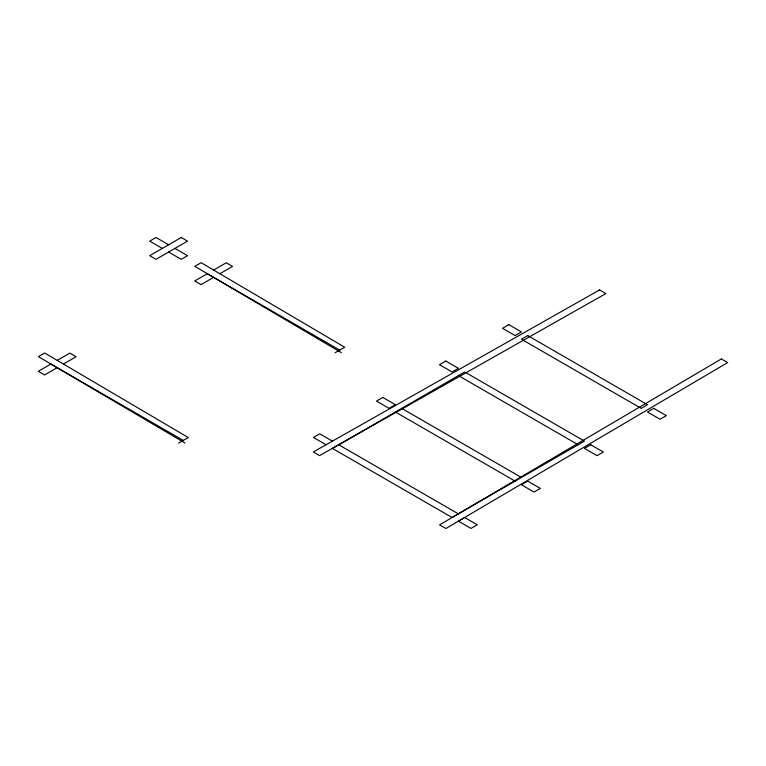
<?xml version="1.0" encoding="UTF-8"?>
<svg xmlns="http://www.w3.org/2000/svg" width="766" height="766" viewBox="0 0 766 766"><rect width="100%" height="100%" fill="white"/><g stroke="black" fill="none" stroke-linecap="round" stroke-linejoin="round"><path stroke-width="1.15" d="M50.901 364.013L38.3 371.29L44.6 374.928L57.211 367.651M57.211 360.374L69.811 353.097L76.112 356.736L63.511 364.013M213.628 270.063L226.238 262.786L232.538 266.424L219.928 273.701M178.612 443.102L183.256 440.421L50.843 364.051M335.029 352.791L339.673 350.11L213.628 277.34L201.027 284.617L194.727 280.978L207.327 273.701L213.57 277.378M332.425 448.416L464.713 371.97L584.458 441.111L452.045 517.481L332.367 448.388M458.47 521.196L464.78 517.557L477.314 524.796L471.013 528.435L458.413 521.158M338.361 350.876L344.719 347.266L201.152 262.709L194.784 266.319L341.368 352.647M181.935 441.178L188.302 437.577L44.725 353.021L38.367 356.621L184.941 442.949M458.413 375.608L578.158 444.749M168.635 244.775L156.025 237.498L149.724 241.137L162.335 248.414M174.935 248.414L187.536 255.691L181.236 259.329L168.635 252.052M401.69 408.355L521.435 477.496M395.39 411.993L515.135 481.134M332.367 441.111L319.757 433.824L313.457 437.463L326.057 444.749M338.668 444.749L458.413 513.881M721.333 358.957L439.569 524.902L445.927 528.502L727.7 362.557L721.333 358.957M181.236 237.498L149.724 255.691L156.025 259.329L187.536 241.137L181.236 237.498M382.78 397.439L376.479 401.078L389.09 408.355L395.39 404.716L382.78 397.439M445.802 361.054L439.502 364.693L452.112 371.97L458.413 368.331L445.802 361.054M508.825 324.669L502.525 328.308L515.135 335.585L521.435 331.946L508.825 324.669M527.736 335.585L521.435 339.223L641.18 408.355L647.481 404.716L527.736 335.585M527.736 481.134L521.435 484.773L534.036 492.05L540.336 488.411L527.736 481.134M590.758 444.749L584.458 448.388L597.059 455.665L603.359 452.026L590.758 444.749M653.781 408.355L647.481 411.993L660.081 419.27L666.382 415.632L653.781 408.355M599.615 289.921L313.332 451.95L319.575 455.626L605.858 293.598L599.615 289.921"/></g></svg>
